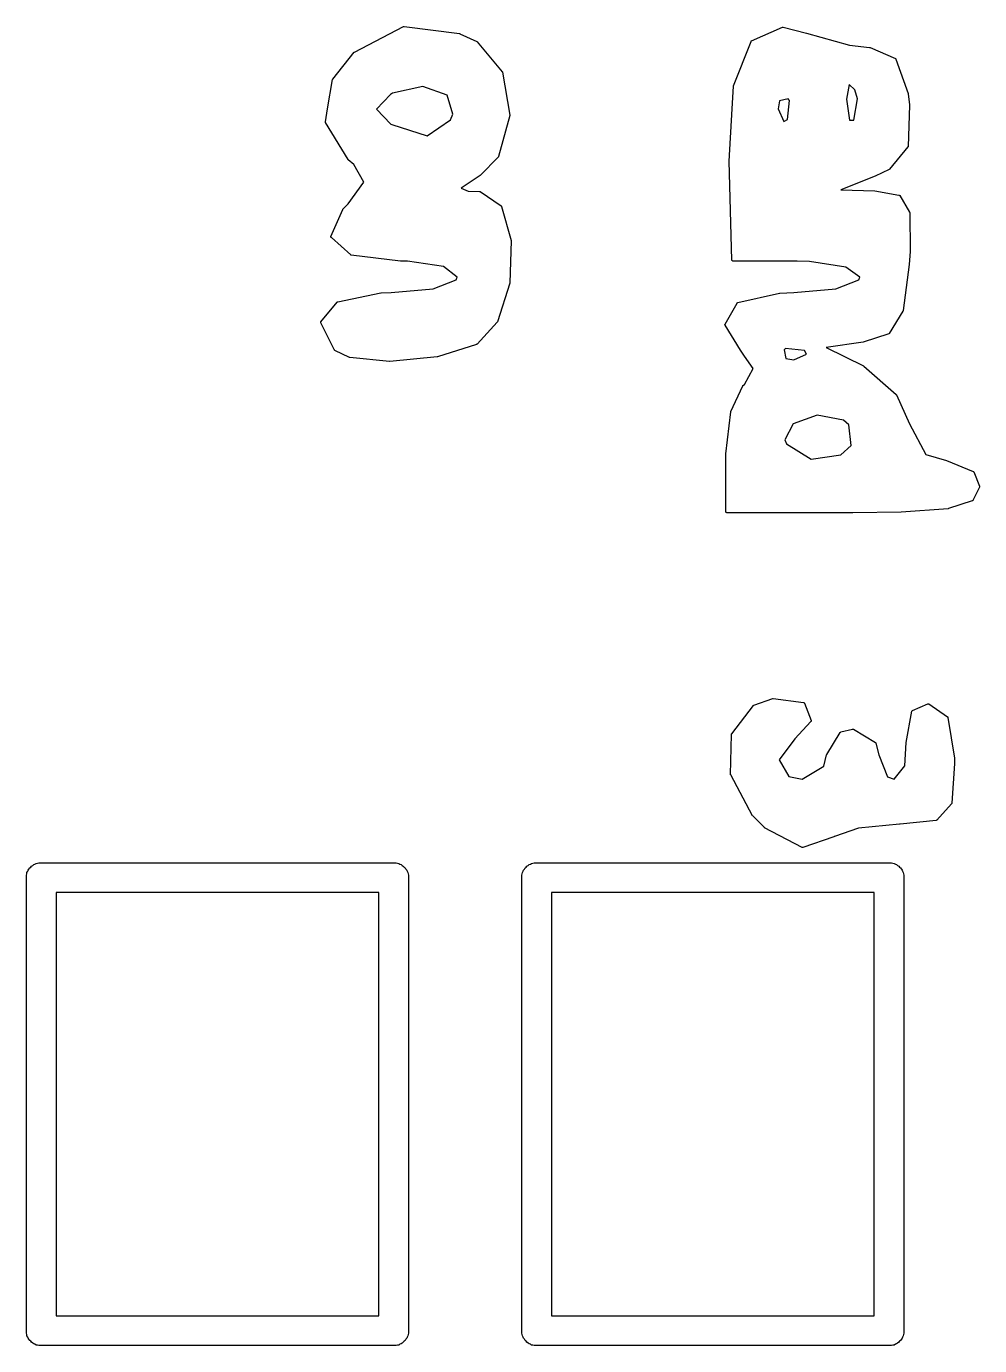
# Model space of a CAD drawing. Extents: x 61 to 195, y -144 to -65.
# Drawn here: x 180.41 to 185.22, y -102.47 to -95.81 of the extents above; entities that cross this region are included whole.
import ezdxf

# ---------------------------------------------------------------- set-up
doc = ezdxf.new("R2010")
doc.units = 0
doc.header["$MEASUREMENT"] = 0
doc.layers.add('BLACK', color=7, linetype='CONTINUOUS')

msp = doc.modelspace()

# ---------------------------------------------------------------- linework, layer by layer
at = {"layer": 'BLACK', "linetype": 'CONTINUOUS'}
for p, q in [((182.067, -95.9417), (182.314, -95.8129)), ((182.314, -95.8129), (182.315, -95.8127)), ((182.315, -95.8127), (182.316, -95.8124)), ((182.316, -95.8124), (182.316, -95.8123)), ((182.316, -95.8123), (182.317, -95.8124)), ((182.316, -95.8124), (182.316, -95.8124)), ((182.317, -95.8124), (182.317, -95.8123)), ((182.317, -95.8123), (182.597, -95.8488)), ((184.07, -95.8852), (184.226, -95.8162)), ((184.226, -95.8162), (184.227, -95.816)), ((184.227, -95.816), (184.228, -95.8158)), ((184.228, -95.8158), (184.228, -95.8157)), ((184.228, -95.8157), (184.228, -95.8158)), ((184.228, -95.8158), (184.229, -95.8159)), ((184.228, -95.8158), (184.228, -95.8158)), ((184.229, -95.8159), (184.348, -95.8462)), ((182.597, -95.8488), (182.598, -95.849)), ((182.598, -95.849), (182.599, -95.8492)), ((182.599, -95.8492), (182.684, -95.8891)), ((182.684, -95.8891), (182.684, -95.8892)), ((182.684, -95.8892), (182.684, -95.8893)), ((182.684, -95.8893), (182.685, -95.8897)), ((182.685, -95.8897), (182.685, -95.8901)), ((182.685, -95.8901), (182.685, -95.8903)), ((182.685, -95.8903), (182.685, -95.8904)), ((182.685, -95.8904), (182.812, -96.041)), ((183.979, -96.112), (184.068, -95.888)), ((184.068, -95.8871), (184.069, -95.8865)), ((184.068, -95.8876), (184.068, -95.8871)), ((184.068, -95.8878), (184.068, -95.8876)), ((184.068, -95.888), (184.068, -95.8878)), ((184.069, -95.8858), (184.07, -95.8854)), ((184.069, -95.8862), (184.069, -95.8858)), ((184.069, -95.8864), (184.069, -95.8862)), ((184.069, -95.8865), (184.069, -95.8864)), ((184.07, -95.8853), (184.07, -95.8852)), ((184.07, -95.8854), (184.07, -95.8853)), ((184.348, -95.8462), (184.348, -95.8462)), ((184.348, -95.8462), (184.348, -95.8462)), ((184.348, -95.8462), (184.565, -95.9065)), ((184.565, -95.9065), (184.666, -95.919)), ((181.957, -96.0785), (182.065, -95.943)), ((182.065, -95.9427), (182.066, -95.9423)), ((182.065, -95.9429), (182.065, -95.9427)), ((182.065, -95.943), (182.065, -95.9429)), ((182.066, -95.9418), (182.067, -95.9417)), ((182.066, -95.9419), (182.066, -95.9418)), ((182.066, -95.9423), (182.066, -95.9419)), ((184.666, -95.919), (184.667, -95.9192)), ((184.667, -95.9192), (184.668, -95.9194)), ((184.668, -95.9194), (184.796, -95.9746)), ((184.796, -95.9746), (184.797, -95.9747)), ((184.797, -95.9747), (184.797, -95.9749)), ((184.797, -95.9749), (184.797, -95.9752)), ((182.812, -96.041), (182.813, -96.0414)), ((182.813, -96.0414), (182.813, -96.0417)), ((182.813, -96.0417), (182.813, -96.0421)), ((184.797, -95.9752), (184.798, -95.9755)), ((184.798, -95.9755), (184.798, -95.9758)), ((184.798, -95.9758), (184.798, -95.976)), ((184.798, -95.976), (184.799, -95.9765)), ((184.799, -95.9765), (184.799, -95.9769)), ((184.799, -95.9769), (184.799, -95.9772)), ((184.799, -95.9772), (184.799, -95.9775)), ((184.799, -95.9775), (184.86, -96.1508)), ((181.931, -96.2284), (181.956, -96.0808)), ((181.956, -96.0804), (181.957, -96.08)), ((181.956, -96.0808), (181.956, -96.0804)), ((181.957, -96.0788), (181.957, -96.0785)), ((181.957, -96.0791), (181.957, -96.0788)), ((181.957, -96.0796), (181.957, -96.0791)), ((181.957, -96.08), (181.957, -96.0796)), ((182.813, -96.0421), (182.813, -96.0425)), ((182.813, -96.0425), (182.813, -96.0429)), ((182.813, -96.0429), (182.814, -96.0434)), ((182.814, -96.0434), (182.85, -96.26)), ((184.562, -96.1063), (184.55, -96.18)), ((184.592, -96.1316), (184.562, -96.1063)), ((182.248, -96.1564), (182.177, -96.2293)), ((182.259, -96.1499), (182.248, -96.1564)), ((182.411, -96.1156), (182.259, -96.1499)), ((182.534, -96.1585), (182.411, -96.1156)), ((182.563, -96.2554), (182.534, -96.1585)), ((183.972, -96.2291), (183.979, -96.1136)), ((183.979, -96.1128), (183.979, -96.112)), ((183.979, -96.1136), (183.979, -96.1128)), ((184.605, -96.178), (184.592, -96.1316)), ((184.86, -96.1508), (184.86, -96.1513)), ((184.86, -96.1513), (184.86, -96.1518)), ((184.86, -96.1518), (184.867, -96.2083)), ((181.92, -96.2941), (181.931, -96.2284)), ((182.177, -96.2293), (182.25, -96.3049)), ((183.958, -96.4923), (183.972, -96.2291)), ((183.972, -96.2291), (183.972, -96.2291)), ((184.211, -96.1886), (184.205, -96.2286)), ((184.205, -96.2286), (184.233, -96.2921)), ((184.255, -96.1785), (184.211, -96.1886)), ((184.252, -96.2826), (184.261, -96.1869)), ((184.258, -96.1831), (184.255, -96.1785)), ((184.261, -96.1869), (184.258, -96.1831)), ((184.258, -96.1831), (184.258, -96.1831)), ((184.55, -96.18), (184.565, -96.285)), ((184.586, -96.2859), (184.605, -96.178)), ((184.867, -96.209), (184.86, -96.4175)), ((184.867, -96.2083), (184.867, -96.2087)), ((184.867, -96.2087), (184.867, -96.209)), ((181.92, -96.2942), (181.92, -96.2941)), ((181.92, -96.295), (181.92, -96.2942)), ((181.92, -96.2942), (181.92, -96.2942)), ((181.92, -96.2958), (181.92, -96.295)), ((181.92, -96.2959), (181.92, -96.2958)), ((181.92, -96.296), (181.92, -96.2959)), ((181.92, -96.2967), (181.92, -96.296)), ((181.92, -96.2975), (181.92, -96.2967)), ((181.92, -96.2976), (181.92, -96.2975)), ((181.92, -96.2975), (181.92, -96.2975)), ((182.034, -96.484), (181.92, -96.2976)), ((182.25, -96.3049), (182.255, -96.3081)), ((182.433, -96.3653), (182.551, -96.284)), ((182.551, -96.284), (182.563, -96.2554)), ((182.85, -96.2621), (182.794, -96.468)), ((182.85, -96.26), (182.85, -96.2602)), ((182.85, -96.2602), (182.85, -96.2604)), ((182.85, -96.2604), (182.85, -96.2611)), ((182.85, -96.2611), (182.85, -96.2617)), ((182.85, -96.2617), (182.85, -96.2619)), ((182.85, -96.2619), (182.85, -96.2621)), ((184.233, -96.2921), (184.252, -96.2826)), ((184.565, -96.285), (184.586, -96.2859)), ((182.255, -96.3081), (182.433, -96.3653)), ((184.859, -96.4205), (184.766, -96.5333)), ((184.86, -96.4192), (184.859, -96.4198)), ((184.859, -96.4198), (184.859, -96.4205)), ((184.86, -96.4175), (184.86, -96.4182)), ((184.86, -96.4182), (184.86, -96.419)), ((184.86, -96.419), (184.86, -96.4191)), ((184.86, -96.4191), (184.86, -96.4192)), ((182.035, -96.4846), (182.034, -96.484)), ((182.035, -96.4852), (182.035, -96.4846)), ((182.063, -96.5091), (182.035, -96.4852)), ((182.793, -96.4701), (182.701, -96.5647)), ((182.794, -96.4687), (182.793, -96.4691)), ((182.793, -96.4691), (182.793, -96.4695)), ((182.793, -96.4695), (182.793, -96.4698)), ((182.793, -96.4698), (182.793, -96.4701)), ((182.794, -96.468), (182.794, -96.4683)), ((182.794, -96.4683), (182.794, -96.4687)), ((183.958, -96.4925), (183.958, -96.4923)), ((183.958, -96.4927), (183.958, -96.4925)), ((183.971, -96.9915), (183.958, -96.4927)), ((182.114, -96.5975), (182.063, -96.5091)), ((182.7, -96.5654), (182.605, -96.6281)), ((182.701, -96.5647), (182.7, -96.565)), ((182.7, -96.565), (182.7, -96.5654)), ((184.694, -96.568), (184.521, -96.6376)), ((184.764, -96.5347), (184.694, -96.5679)), ((184.694, -96.5679), (184.694, -96.5679)), ((184.694, -96.5679), (184.694, -96.568)), ((184.765, -96.534), (184.764, -96.5345)), ((184.764, -96.5345), (184.764, -96.5345)), ((184.764, -96.5345), (184.764, -96.5347)), ((184.766, -96.5335), (184.765, -96.5337)), ((184.765, -96.5337), (184.765, -96.534)), ((184.766, -96.5333), (184.766, -96.5335)), ((182.034, -96.707), (182.114, -96.5975)), ((182.605, -96.6281), (182.64, -96.6434)), ((184.521, -96.6376), (184.692, -96.6423)), ((182.008, -96.7342), (182.034, -96.707)), ((182.64, -96.6434), (182.697, -96.6451)), ((182.697, -96.6451), (182.698, -96.6452)), ((182.698, -96.6452), (182.698, -96.6452)), ((182.698, -96.6452), (182.699, -96.6454)), ((182.699, -96.6454), (182.699, -96.6454)), ((182.699, -96.6454), (182.699, -96.6457)), ((182.699, -96.6457), (182.7, -96.6459)), ((182.7, -96.6459), (182.807, -96.7179)), ((184.692, -96.6423), (184.692, -96.6424)), ((184.692, -96.6424), (184.693, -96.6424)), ((184.693, -96.6424), (184.814, -96.6633)), ((184.814, -96.6633), (184.815, -96.6634)), ((184.815, -96.6634), (184.815, -96.6635)), ((184.815, -96.6635), (184.815, -96.6637)), ((184.815, -96.6637), (184.816, -96.6639)), ((184.816, -96.6639), (184.816, -96.6641)), ((184.816, -96.6641), (184.817, -96.6643)), ((184.817, -96.6643), (184.817, -96.6647)), ((184.817, -96.6647), (184.817, -96.665)), ((184.817, -96.665), (184.817, -96.6653)), ((184.817, -96.6653), (184.818, -96.6656)), ((184.818, -96.6656), (184.868, -96.7504)), ((181.948, -96.8724), (182.008, -96.7357)), ((182.008, -96.7349), (182.008, -96.7342)), ((182.008, -96.7357), (182.008, -96.7349)), ((182.807, -96.7179), (182.807, -96.7179)), ((182.807, -96.7179), (182.807, -96.7179)), ((182.807, -96.7179), (182.807, -96.7182)), ((182.807, -96.7182), (182.808, -96.7191)), ((182.808, -96.7191), (182.808, -96.7191)), ((182.808, -96.7191), (182.808, -96.7191)), ((182.808, -96.7191), (182.809, -96.72)), ((182.809, -96.72), (182.809, -96.7206)), ((182.809, -96.7206), (182.809, -96.7206)), ((182.809, -96.7206), (182.809, -96.7206)), ((182.809, -96.7206), (182.858, -96.8924)), ((184.868, -96.7504), (184.869, -96.7508)), ((184.869, -96.7508), (184.869, -96.7512)), ((184.869, -96.7512), (184.869, -96.7517)), ((184.869, -96.7517), (184.869, -96.752)), ((184.869, -96.752), (184.869, -96.7525)), ((184.869, -96.7525), (184.869, -96.753)), ((184.869, -96.753), (184.87, -96.9483)), ((181.948, -96.8729), (181.948, -96.8724)), ((181.948, -96.8734), (181.948, -96.8729)), ((181.948, -96.8738), (181.948, -96.8734)), ((181.948, -96.8741), (181.948, -96.8738)), ((181.948, -96.8746), (181.948, -96.8741)), ((181.948, -96.8751), (181.948, -96.8746)), ((181.948, -96.8755), (181.948, -96.8751)), ((181.948, -96.8758), (181.948, -96.8755)), ((181.948, -96.8763), (181.948, -96.8758)), ((181.949, -96.8768), (181.948, -96.8763)), ((181.949, -96.8771), (181.949, -96.8768)), ((181.949, -96.8774), (181.949, -96.8771)), ((181.949, -96.8777), (181.949, -96.8774)), ((181.95, -96.8781), (181.949, -96.8777)), ((182.048, -96.9648), (181.95, -96.8781)), ((182.858, -96.8939), (182.851, -97.1066)), ((182.858, -96.8924), (182.858, -96.8931)), ((182.858, -96.8931), (182.858, -96.8939)), ((182.048, -96.9651), (182.048, -96.9648)), ((182.049, -96.9655), (182.048, -96.9651)), ((182.049, -96.9656), (182.049, -96.9655)), ((182.049, -96.9657), (182.049, -96.9656)), ((182.05, -96.9658), (182.049, -96.9657)), ((182.05, -96.966), (182.05, -96.9658)), ((182.299, -96.9963), (182.05, -96.966)), ((184.87, -96.9487), (184.866, -97.0128)), ((184.87, -96.9483), (184.87, -96.9485)), ((184.87, -96.9485), (184.87, -96.9487)), ((182.3, -96.9963), (182.299, -96.9963)), ((182.334, -96.9969), (182.3, -96.9963)), ((182.3, -96.9963), (182.3, -96.9963)), ((182.515, -97.0244), (182.334, -96.9969)), ((182.585, -97.0776), (182.515, -97.0244)), ((183.971, -96.9918), (183.971, -96.9915)), ((183.971, -96.9922), (183.971, -96.9918)), ((183.972, -96.9927), (183.971, -96.9922)), ((183.972, -96.9932), (183.972, -96.9927)), ((183.972, -96.9935), (183.972, -96.9932)), ((183.972, -96.9938), (183.972, -96.9935)), ((183.972, -96.9942), (183.972, -96.9938)), ((183.973, -96.9947), (183.972, -96.9942)), ((183.973, -96.9949), (183.973, -96.9947)), ((183.973, -96.9952), (183.973, -96.9949)), ((183.974, -96.9954), (183.973, -96.9952)), ((183.974, -96.9957), (183.974, -96.9954)), ((183.974, -96.9958), (183.974, -96.9957)), ((183.975, -96.996), (183.974, -96.9958)), ((183.975, -96.9961), (183.975, -96.996)), ((183.976, -96.9963), (183.975, -96.9961)), ((184.3, -96.9963), (183.976, -96.9963)), ((183.976, -96.9963), (183.976, -96.9963)), ((183.976, -96.9963), (183.976, -96.9963)), ((184.362, -96.9979), (184.3, -96.9963)), ((184.546, -97.0267), (184.362, -96.9979)), ((184.617, -97.0777), (184.546, -97.0267)), ((184.866, -97.0132), (184.835, -97.2464)), ((184.866, -97.0128), (184.866, -97.013)), ((184.866, -97.013), (184.866, -97.0132)), ((182.464, -97.137), (182.579, -97.0911)), ((182.579, -97.0911), (182.585, -97.0776)), ((182.851, -97.1066), (182.851, -97.1072)), ((184.496, -97.137), (184.611, -97.0911)), ((184.611, -97.0911), (184.617, -97.0777)), ((181.982, -97.2018), (182.2, -97.1569)), ((182.2, -97.1569), (182.201, -97.1569)), ((182.201, -97.1568), (182.252, -97.1557)), ((182.201, -97.1569), (182.201, -97.1568)), ((182.252, -97.1557), (182.464, -97.137)), ((182.851, -97.1079), (182.788, -97.3026)), ((182.851, -97.1072), (182.851, -97.1079)), ((184.001, -97.2058), (184.212, -97.1577)), ((184.212, -97.1577), (184.213, -97.1577)), ((184.213, -97.1576), (184.284, -97.1557)), ((184.213, -97.1577), (184.213, -97.1576)), ((184.284, -97.1557), (184.496, -97.137)), ((181.897, -97.3026), (181.979, -97.2035)), ((181.979, -97.2035), (181.98, -97.203)), ((181.98, -97.203), (181.981, -97.2025)), ((181.981, -97.2024), (181.982, -97.2021)), ((181.981, -97.2025), (181.981, -97.2024)), ((181.981, -97.2025), (181.981, -97.2025)), ((181.982, -97.2021), (181.982, -97.2018)), ((183.937, -97.3145), (183.998, -97.2082)), ((183.998, -97.2076), (183.999, -97.2073)), ((183.998, -97.2079), (183.998, -97.2076)), ((183.998, -97.2082), (183.998, -97.2079)), ((183.999, -97.2065), (184, -97.2062)), ((183.999, -97.2067), (183.999, -97.2065)), ((183.999, -97.2068), (183.999, -97.2067)), ((183.999, -97.2073), (183.999, -97.2068)), ((184, -97.206), (184.001, -97.2059)), ((184, -97.2062), (184, -97.206)), ((184.001, -97.2059), (184.001, -97.2058)), ((181.896, -97.3041), (181.897, -97.3036)), ((181.896, -97.3044), (181.896, -97.3041)), ((181.896, -97.3046), (181.896, -97.3044)), ((181.896, -97.3052), (181.896, -97.3046)), ((181.896, -97.3058), (181.896, -97.3052)), ((181.896, -97.3061), (181.896, -97.3058)), ((181.896, -97.3064), (181.896, -97.3061)), ((181.897, -97.3028), (181.897, -97.3026)), ((181.897, -97.3031), (181.897, -97.3028)), ((181.897, -97.3036), (181.897, -97.3031)), ((182.787, -97.3044), (182.685, -97.4151)), ((182.788, -97.3035), (182.787, -97.3041)), ((182.787, -97.3041), (182.787, -97.3042)), ((182.787, -97.3042), (182.787, -97.3044)), ((182.788, -97.3026), (182.788, -97.3028)), ((182.788, -97.3028), (182.788, -97.303)), ((182.788, -97.303), (182.788, -97.3035)), ((184.834, -97.2483), (184.765, -97.3617)), ((184.835, -97.2467), (184.834, -97.2474)), ((184.834, -97.2474), (184.834, -97.248)), ((184.834, -97.248), (184.834, -97.2482)), ((184.834, -97.2482), (184.834, -97.2483)), ((184.835, -97.2464), (184.835, -97.2465)), ((184.835, -97.2465), (184.835, -97.2467)), ((181.896, -97.3069), (181.896, -97.3064)), ((181.896, -97.3075), (181.896, -97.3069)), ((181.896, -97.3078), (181.896, -97.3075)), ((181.896, -97.308), (181.896, -97.3078)), ((181.966, -97.4451), (181.896, -97.308)), ((183.936, -97.3161), (183.937, -97.3154)), ((183.936, -97.3162), (183.936, -97.3161)), ((183.936, -97.3163), (183.936, -97.3162)), ((183.936, -97.3171), (183.936, -97.3163)), ((183.936, -97.3179), (183.936, -97.3171)), ((183.936, -97.318), (183.936, -97.3179)), ((183.936, -97.3179), (183.936, -97.3179)), ((183.937, -97.3188), (183.936, -97.318)), ((183.937, -97.3146), (183.937, -97.3145)), ((183.937, -97.3154), (183.937, -97.3146)), ((183.937, -97.3146), (183.937, -97.3146)), ((183.937, -97.3195), (183.937, -97.3188)), ((183.937, -97.3196), (183.937, -97.3195)), ((184.015, -97.4455), (183.937, -97.3196)), ((183.937, -97.3196), (183.937, -97.3196)), ((184.763, -97.3638), (184.634, -97.4057)), ((184.764, -97.363), (184.763, -97.3634)), ((184.763, -97.3634), (184.763, -97.3638)), ((184.763, -97.3638), (184.763, -97.3638)), ((184.763, -97.3638), (184.763, -97.3638)), ((184.765, -97.3623), (184.764, -97.363)), ((184.764, -97.363), (184.764, -97.363)), ((184.764, -97.363), (184.764, -97.363)), ((184.765, -97.3617), (184.765, -97.3617)), ((184.765, -97.3617), (184.765, -97.3617)), ((184.765, -97.3617), (184.765, -97.3623)), ((182.683, -97.4165), (182.485, -97.4793)), ((182.684, -97.4161), (182.683, -97.4163)), ((182.683, -97.4163), (182.683, -97.4165)), ((182.685, -97.4156), (182.684, -97.4159)), ((182.684, -97.4159), (182.684, -97.4161)), ((182.685, -97.4151), (182.685, -97.4153)), ((182.685, -97.4153), (182.685, -97.4156)), ((184.242, -97.4379), (184.234, -97.4448)), ((184.338, -97.4476), (184.242, -97.4379)), ((184.633, -97.4059), (184.447, -97.4322)), ((184.447, -97.4322), (184.635, -97.5256)), ((184.634, -97.4058), (184.633, -97.4059)), ((184.634, -97.4057), (184.634, -97.4058)), ((181.966, -97.4457), (181.966, -97.4451)), ((181.967, -97.4464), (181.966, -97.4457)), ((181.967, -97.4465), (181.967, -97.4464)), ((181.967, -97.4464), (181.967, -97.4464)), ((181.968, -97.4469), (181.967, -97.4465)), ((181.968, -97.4474), (181.968, -97.4469)), ((182.041, -97.4827), (181.968, -97.4474)), ((182.042, -97.4829), (182.041, -97.4827)), ((182.041, -97.4827), (182.041, -97.4827)), ((182.041, -97.4827), (182.041, -97.4827)), ((182.043, -97.4831), (182.042, -97.4829)), ((182.244, -97.5028), (182.043, -97.4831)), ((182.043, -97.4831), (182.043, -97.4831)), ((182.043, -97.4831), (182.043, -97.4831)), ((182.245, -97.5027), (182.244, -97.5028)), ((182.484, -97.4795), (182.245, -97.5028)), ((182.245, -97.5028), (182.245, -97.5027)), ((182.485, -97.4793), (182.484, -97.4793)), ((182.484, -97.4793), (182.484, -97.4795)), ((184.034, -97.4755), (184.015, -97.4455)), ((184.034, -97.4756), (184.034, -97.4755)), ((184.034, -97.4758), (184.034, -97.4756)), ((184.078, -97.5376), (184.034, -97.4758)), ((184.234, -97.4448), (184.244, -97.4887)), ((184.244, -97.4887), (184.284, -97.4942)), ((184.284, -97.4942), (184.347, -97.4659)), ((184.347, -97.4659), (184.338, -97.4476)), ((184.034, -97.6184), (184.078, -97.5376)), ((184.635, -97.5256), (184.635, -97.526)), ((184.635, -97.526), (184.636, -97.5263)), ((184.636, -97.5263), (184.8, -97.6695)), ((183.966, -97.7555), (184.026, -97.6256)), ((184.026, -97.6246), (184.027, -97.6242)), ((184.026, -97.625), (184.026, -97.6246)), ((184.026, -97.6253), (184.026, -97.625)), ((184.026, -97.6256), (184.026, -97.6253)), ((184.027, -97.6237), (184.034, -97.6184)), ((184.027, -97.624), (184.027, -97.6237)), ((184.027, -97.6242), (184.027, -97.624)), ((184.8, -97.6695), (184.8, -97.6697)), ((184.8, -97.6697), (184.8, -97.6698)), ((184.8, -97.6698), (184.8, -97.6704)), ((184.8, -97.6704), (184.801, -97.6709)), ((184.801, -97.6709), (184.801, -97.6711)), ((184.801, -97.6711), (184.801, -97.6712)), ((184.801, -97.6712), (184.867, -97.8167)), ((183.949, -97.898), (183.965, -97.757)), ((183.965, -97.757), (183.966, -97.7563)), ((183.966, -97.7563), (183.966, -97.7555)), ((184.28, -97.8174), (184.238, -97.8988)), ((184.402, -97.7734), (184.28, -97.8174)), ((184.534, -97.7987), (184.402, -97.7734)), ((184.561, -97.8227), (184.534, -97.7987)), ((184.572, -97.9266), (184.561, -97.8227)), ((184.867, -97.8167), (184.95, -97.9724)), ((183.941, -97.9694), (183.949, -97.898)), ((184.238, -97.8988), (184.246, -97.9187)), ((183.941, -97.9697), (183.941, -97.9694)), ((183.941, -97.97), (183.941, -97.9697)), ((183.941, -98.2613), (183.941, -97.97)), ((184.246, -97.9187), (184.371, -97.9954)), ((184.521, -97.9739), (184.572, -97.9266)), ((184.371, -97.9954), (184.521, -97.9739)), ((184.95, -97.9724), (185.054, -98.0025)), ((185.054, -98.0025), (185.054, -98.0026)), ((185.054, -98.0026), (185.054, -98.0027)), ((185.054, -98.0027), (185.188, -98.0572)), ((185.188, -98.0572), (185.189, -98.0573)), ((185.189, -98.0573), (185.189, -98.0574)), ((185.189, -98.0574), (185.189, -98.0578)), ((185.189, -98.0578), (185.19, -98.0581)), ((185.19, -98.0581), (185.19, -98.0583)), ((185.19, -98.0583), (185.19, -98.0585)), ((185.19, -98.0585), (185.191, -98.059)), ((185.191, -98.059), (185.191, -98.0595)), ((185.191, -98.0595), (185.191, -98.0597)), ((185.191, -98.0597), (185.191, -98.0599)), ((185.191, -98.0599), (185.221, -98.1325)), ((185.22, -98.1366), (185.187, -98.2035)), ((185.221, -98.1362), (185.22, -98.1366)), ((185.221, -98.1325), (185.221, -98.1328)), ((185.221, -98.1328), (185.221, -98.1332)), ((185.221, -98.1332), (185.221, -98.1337)), ((185.221, -98.1337), (185.221, -98.1341)), ((185.221, -98.1341), (185.221, -98.1345)), ((185.221, -98.1345), (185.221, -98.1349)), ((185.221, -98.1349), (185.221, -98.1354)), ((185.221, -98.1354), (185.221, -98.1359)), ((185.221, -98.1359), (185.221, -98.1362)), ((185.184, -98.2061), (185.064, -98.2454)), ((185.185, -98.206), (185.184, -98.2061)), ((185.186, -98.2053), (185.185, -98.2056)), ((185.185, -98.2056), (185.185, -98.2059)), ((185.185, -98.2059), (185.185, -98.206)), ((185.187, -98.2044), (185.186, -98.2049)), ((185.186, -98.2049), (185.186, -98.2051)), ((185.186, -98.2051), (185.186, -98.2053)), ((185.187, -98.2035), (185.187, -98.2037)), ((185.187, -98.2037), (185.187, -98.204)), ((185.187, -98.204), (185.187, -98.2044)), ((183.941, -98.2618), (183.941, -98.2613)), ((183.941, -98.2622), (183.941, -98.2618)), ((183.941, -98.2626), (183.941, -98.2622)), ((183.941, -98.263), (183.941, -98.2626)), ((183.942, -98.2634), (183.941, -98.263)), ((183.942, -98.2638), (183.942, -98.2634)), ((183.942, -98.2642), (183.942, -98.2638)), ((183.942, -98.2645), (183.942, -98.2642)), ((183.943, -98.2648), (183.942, -98.2645)), ((183.943, -98.2652), (183.943, -98.2648)), ((183.943, -98.2654), (183.943, -98.2652)), ((183.944, -98.2657), (183.943, -98.2654)), ((183.944, -98.2658), (183.944, -98.2657)), ((183.944, -98.266), (183.944, -98.2658)), ((183.945, -98.2661), (183.944, -98.266)), ((183.945, -98.2663), (183.945, -98.2661)), ((183.946, -98.2663), (183.945, -98.2663)), ((184.581, -98.2663), (183.946, -98.2663)), ((183.946, -98.2663), (183.946, -98.2663)), ((184.825, -98.2634), (184.581, -98.2663)), ((184.581, -98.2663), (184.581, -98.2663)), ((184.581, -98.2663), (184.581, -98.2663)), ((185.063, -98.2456), (184.825, -98.2634)), ((184.825, -98.2634), (184.825, -98.2634)), ((184.825, -98.2634), (184.825, -98.2634)), ((185.064, -98.2454), (185.063, -98.2455)), ((185.063, -98.2455), (185.063, -98.2456)), ((184.081, -99.2366), (184.082, -99.2364)), ((184.082, -99.2361), (184.177, -99.2032)), ((184.082, -99.2364), (184.082, -99.2361)), ((184.177, -99.2032), (184.178, -99.2031)), ((184.177, -99.2032), (184.177, -99.2032)), ((184.178, -99.203), (184.179, -99.2029)), ((184.178, -99.2031), (184.178, -99.203)), ((184.179, -99.2029), (184.179, -99.203)), ((184.179, -99.203), (184.18, -99.203)), ((184.18, -99.203), (184.333, -99.2237)), ((184.333, -99.2237), (184.333, -99.2237)), ((184.333, -99.2237), (184.333, -99.2237)), ((184.333, -99.2237), (184.334, -99.224)), ((184.334, -99.224), (184.334, -99.2242)), ((184.334, -99.2242), (184.335, -99.2243)), ((184.335, -99.2243), (184.335, -99.2243)), ((184.335, -99.2243), (184.335, -99.2248)), ((184.335, -99.2248), (184.336, -99.2253)), ((184.336, -99.2253), (184.336, -99.2253)), ((184.336, -99.2253), (184.336, -99.2254)), ((184.336, -99.2254), (184.336, -99.226)), ((184.336, -99.226), (184.337, -99.2268)), ((184.337, -99.2268), (184.337, -99.2268)), ((184.337, -99.2268), (184.337, -99.2268)), ((184.337, -99.2268), (184.371, -99.3142)), ((184.882, -99.2638), (184.96, -99.2304)), ((184.96, -99.2304), (184.961, -99.2302)), ((184.961, -99.2302), (184.962, -99.23)), ((184.962, -99.23), (184.962, -99.23)), ((184.962, -99.23), (184.962, -99.23)), ((184.962, -99.23), (184.962, -99.2301)), ((184.962, -99.2301), (184.963, -99.2302)), ((184.963, -99.2302), (184.963, -99.2302)), ((184.963, -99.2302), (184.963, -99.2302)), ((184.963, -99.2302), (184.964, -99.2306)), ((184.964, -99.2306), (184.965, -99.2309)), ((184.965, -99.2309), (185.059, -99.2951)), ((183.97, -99.3813), (184.08, -99.2378)), ((184.08, -99.2374), (184.081, -99.237)), ((184.08, -99.2378), (184.08, -99.2374)), ((184.081, -99.2368), (184.081, -99.2366)), ((184.081, -99.237), (184.081, -99.2368)), ((184.85, -99.4246), (184.879, -99.2675)), ((184.879, -99.2675), (184.88, -99.2669)), ((184.88, -99.2654), (184.881, -99.2648)), ((184.88, -99.2659), (184.88, -99.2654)), ((184.88, -99.266), (184.88, -99.2659)), ((184.88, -99.2662), (184.88, -99.266)), ((184.88, -99.2669), (184.88, -99.2662)), ((184.881, -99.2646), (184.882, -99.2642)), ((184.881, -99.2647), (184.881, -99.2646)), ((184.881, -99.2648), (184.881, -99.2647)), ((184.882, -99.2642), (184.882, -99.2638)), ((185.059, -99.2951), (185.059, -99.2953)), ((185.059, -99.2953), (185.059, -99.2955)), ((185.059, -99.2955), (185.06, -99.2959)), ((185.06, -99.2959), (185.06, -99.2963)), ((185.06, -99.2963), (185.06, -99.2966)), ((185.06, -99.2966), (185.06, -99.2968)), ((185.06, -99.2968), (185.06, -99.2974)), ((185.06, -99.2974), (185.061, -99.2979)), ((185.061, -99.2979), (185.061, -99.2982)), ((185.061, -99.2982), (185.061, -99.2985)), ((185.061, -99.2985), (185.094, -99.5036)), ((184.37, -99.3194), (184.289, -99.4075)), ((184.371, -99.3185), (184.37, -99.3192)), ((184.37, -99.3192), (184.37, -99.3193)), ((184.37, -99.3193), (184.37, -99.3194)), ((184.371, -99.3142), (184.371, -99.3144)), ((184.371, -99.3144), (184.371, -99.3145)), ((184.371, -99.3145), (184.371, -99.3152)), ((184.371, -99.3152), (184.371, -99.3159)), ((184.371, -99.3159), (184.371, -99.3161)), ((184.371, -99.3161), (184.371, -99.3163)), ((184.371, -99.3163), (184.371, -99.3169)), ((184.371, -99.3169), (184.371, -99.3176)), ((184.371, -99.3176), (184.371, -99.3178)), ((184.371, -99.3178), (184.371, -99.318)), ((184.371, -99.318), (184.371, -99.3185)), ((184.521, -99.3719), (184.58, -99.3571)), ((184.58, -99.3571), (184.58, -99.3571)), ((184.58, -99.3571), (184.58, -99.3571)), ((184.58, -99.3571), (184.581, -99.3571)), ((184.581, -99.3571), (184.582, -99.357)), ((184.582, -99.357), (184.582, -99.3571)), ((184.582, -99.3571), (184.582, -99.3571)), ((184.582, -99.3571), (184.583, -99.3573)), ((184.583, -99.3573), (184.583, -99.3575)), ((184.583, -99.3575), (184.583, -99.3576)), ((184.583, -99.3576), (184.584, -99.3577)), ((184.584, -99.3577), (184.696, -99.4255)), ((183.964, -99.5865), (183.969, -99.3842)), ((183.969, -99.3819), (183.97, -99.3813)), ((183.969, -99.3825), (183.969, -99.3819)), ((183.969, -99.3827), (183.969, -99.3825)), ((183.969, -99.3828), (183.969, -99.3827)), ((183.969, -99.3835), (183.969, -99.3828)), ((183.969, -99.3842), (183.969, -99.3835)), ((184.289, -99.4075), (184.209, -99.5132)), ((184.45, -99.4864), (184.517, -99.3742)), ((184.517, -99.3742), (184.518, -99.374)), ((184.518, -99.3734), (184.519, -99.3729)), ((184.518, -99.3738), (184.518, -99.3734)), ((184.518, -99.374), (184.518, -99.3738)), ((184.519, -99.3726), (184.52, -99.3723)), ((184.519, -99.3728), (184.519, -99.3726)), ((184.519, -99.3729), (184.519, -99.3728)), ((184.52, -99.372), (184.521, -99.3719)), ((184.52, -99.3723), (184.52, -99.372)), ((184.52, -99.372), (184.52, -99.372)), ((184.696, -99.4255), (184.696, -99.4256)), ((184.696, -99.4256), (184.696, -99.4257)), ((184.696, -99.4257), (184.697, -99.4262)), ((184.697, -99.4262), (184.697, -99.4266)), ((184.697, -99.4266), (184.697, -99.4268)), ((184.697, -99.4268), (184.697, -99.427)), ((184.697, -99.427), (184.698, -99.4276)), ((184.698, -99.4276), (184.698, -99.4282)), ((184.698, -99.4282), (184.698, -99.4284)), ((184.698, -99.4284), (184.698, -99.4286)), ((184.698, -99.4286), (184.713, -99.4875)), ((184.844, -99.5434), (184.85, -99.4252)), ((184.85, -99.4249), (184.85, -99.4246)), ((184.85, -99.4252), (184.85, -99.4249)), ((184.435, -99.545), (184.449, -99.4878)), ((184.449, -99.4871), (184.45, -99.4864)), ((184.449, -99.4878), (184.449, -99.4871)), ((184.713, -99.4875), (184.757, -99.5978)), ((184.209, -99.5132), (184.258, -99.5969)), ((184.326, -99.6107), (184.435, -99.545)), ((184.79, -99.6101), (184.844, -99.5434)), ((185.094, -99.5317), (185.08, -99.7309)), ((185.094, -99.5036), (185.094, -99.5039)), ((185.094, -99.5039), (185.094, -99.5043)), ((185.094, -99.5043), (185.094, -99.5313)), ((185.094, -99.5313), (185.094, -99.5315)), ((185.094, -99.5315), (185.094, -99.5317)), ((183.964, -99.5869), (183.964, -99.5865)), ((183.964, -99.5873), (183.964, -99.5869)), ((183.964, -99.5878), (183.964, -99.5873)), ((183.964, -99.5882), (183.964, -99.5878)), ((183.964, -99.5886), (183.964, -99.5882)), ((183.965, -99.589), (183.964, -99.5886)), ((184.075, -99.7947), (183.965, -99.589)), ((184.258, -99.5969), (184.326, -99.6107)), ((184.757, -99.5978), (184.79, -99.6101)), ((185.079, -99.7339), (185.005, -99.8168)), ((185.08, -99.7326), (185.079, -99.7332)), ((185.079, -99.7332), (185.079, -99.7339)), ((185.08, -99.7309), (185.08, -99.7317)), ((185.08, -99.7317), (185.08, -99.7324)), ((185.08, -99.7324), (185.08, -99.7325)), ((185.08, -99.7325), (185.08, -99.7326)), ((184.075, -99.7953), (184.075, -99.7947)), ((184.076, -99.7959), (184.075, -99.7953)), ((184.135, -99.8548), (184.076, -99.7959)), ((185.002, -99.8184), (184.82, -99.8376)), ((185.003, -99.8182), (185.002, -99.8184)), ((185.002, -99.8184), (185.002, -99.8184)), ((185.002, -99.8184), (185.002, -99.8184)), ((185.004, -99.8178), (185.003, -99.8179)), ((185.003, -99.8179), (185.003, -99.8179)), ((185.003, -99.8179), (185.003, -99.8182)), ((185.005, -99.8169), (185.004, -99.8174)), ((185.004, -99.8174), (185.004, -99.8178)), ((185.005, -99.8168), (185.005, -99.8168)), ((185.005, -99.8168), (185.005, -99.8169)), ((184.136, -99.8552), (184.135, -99.8548)), ((184.136, -99.8557), (184.136, -99.8552)), ((184.325, -99.955), (184.136, -99.8557)), ((184.486, -99.9009), (184.329, -99.9553)), ((184.487, -99.9004), (184.486, -99.9008)), ((184.486, -99.9008), (184.486, -99.9008)), ((184.486, -99.9008), (184.486, -99.9009)), ((184.488, -99.8999), (184.487, -99.9001)), ((184.487, -99.9001), (184.487, -99.9004)), ((184.489, -99.8988), (184.488, -99.8999)), ((184.488, -99.8999), (184.488, -99.8999)), ((184.61, -99.8577), (184.489, -99.8988)), ((184.816, -99.8377), (184.61, -99.8577)), ((184.82, -99.8376), (184.816, -99.8377)), ((184.82, -99.8376), (184.82, -99.8376)), ((184.82, -99.8376), (184.82, -99.8376)), ((184.325, -99.9551), (184.325, -99.955)), ((184.325, -99.9553), (184.325, -99.9551)), ((184.326, -99.9554), (184.325, -99.9553)), ((184.326, -99.9556), (184.326, -99.9554)), ((184.327, -99.9556), (184.326, -99.9556)), ((184.328, -99.9555), (184.327, -99.9556)), ((184.327, -99.9556), (184.327, -99.9556)), ((184.329, -99.9553), (184.328, -99.9554)), ((184.328, -99.9554), (184.328, -99.9555)), ((184.328, -99.9555), (184.328, -99.9555)), ((180.454, -100.039), (180.46, -100.035)), ((180.46, -100.035), (180.467, -100.034)), ((180.467, -100.034), (180.473, -100.032)), ((180.473, -100.032), (180.479, -100.032)), ((180.479, -100.032), (180.479, -100.032)), ((180.479, -100.032), (182.271, -100.032)), ((182.271, -100.032), (182.277, -100.032)), ((182.271, -100.032), (182.271, -100.032)), ((182.277, -100.032), (182.283, -100.034)), ((182.283, -100.034), (182.29, -100.035)), ((182.29, -100.035), (182.296, -100.039)), ((182.954, -100.039), (182.96, -100.035)), ((182.96, -100.035), (182.967, -100.034)), ((182.967, -100.034), (182.973, -100.032)), ((182.973, -100.032), (182.979, -100.032)), ((182.979, -100.032), (182.979, -100.032)), ((182.979, -100.032), (184.771, -100.032)), ((184.771, -100.032), (184.777, -100.032)), ((184.771, -100.032), (184.771, -100.032)), ((184.777, -100.032), (184.783, -100.034)), ((184.783, -100.034), (184.79, -100.035)), ((184.79, -100.035), (184.796, -100.039)), ((180.411, -100.094), (180.413, -100.088)), ((180.411, -100.1), (180.411, -100.094)), ((180.411, -102.4), (180.411, -100.1)), ((180.413, -100.088), (180.414, -100.081)), ((180.414, -100.081), (180.418, -100.075)), ((180.418, -100.075), (180.42, -100.069)), ((180.42, -100.069), (180.424, -100.064)), ((180.424, -100.064), (180.428, -100.058)), ((180.428, -100.058), (180.433, -100.054)), ((180.433, -100.054), (180.437, -100.049)), ((180.437, -100.049), (180.443, -100.045)), ((180.443, -100.045), (180.448, -100.041)), ((180.448, -100.041), (180.454, -100.039)), ((182.296, -100.039), (182.302, -100.041)), ((182.302, -100.041), (182.307, -100.045)), ((182.307, -100.045), (182.313, -100.049)), ((182.313, -100.049), (182.317, -100.054)), ((182.317, -100.054), (182.322, -100.058)), ((182.322, -100.058), (182.326, -100.064)), ((182.326, -100.064), (182.33, -100.069)), ((182.33, -100.069), (182.332, -100.075)), ((182.332, -100.075), (182.336, -100.081)), ((182.336, -100.081), (182.337, -100.088)), ((182.337, -100.088), (182.339, -100.094)), ((182.339, -100.094), (182.339, -100.1)), ((182.339, -100.1), (182.339, -100.1)), ((182.339, -100.1), (182.339, -102.4)), ((182.911, -100.094), (182.913, -100.088)), ((182.911, -100.1), (182.911, -100.094)), ((182.911, -102.4), (182.911, -100.1)), ((182.913, -100.088), (182.914, -100.081)), ((182.914, -100.081), (182.918, -100.075)), ((182.918, -100.075), (182.92, -100.069)), ((182.92, -100.069), (182.924, -100.064)), ((182.924, -100.064), (182.928, -100.058)), ((182.928, -100.058), (182.933, -100.054)), ((182.933, -100.054), (182.937, -100.049)), ((182.937, -100.049), (182.943, -100.045)), ((182.943, -100.045), (182.948, -100.041)), ((182.948, -100.041), (182.954, -100.039)), ((184.796, -100.039), (184.802, -100.041)), ((184.802, -100.041), (184.807, -100.045)), ((184.807, -100.045), (184.813, -100.049)), ((184.813, -100.049), (184.817, -100.054)), ((184.817, -100.054), (184.822, -100.058)), ((184.822, -100.058), (184.826, -100.064)), ((184.826, -100.064), (184.83, -100.069)), ((184.83, -100.069), (184.832, -100.075)), ((184.832, -100.075), (184.836, -100.081)), ((184.836, -100.081), (184.837, -100.088)), ((184.837, -100.088), (184.839, -100.094)), ((184.839, -100.094), (184.839, -100.1)), ((184.839, -100.1), (184.839, -100.1)), ((184.839, -100.1), (184.839, -102.4)), ((180.561, -100.182), (180.561, -102.318)), ((182.189, -100.182), (180.561, -100.182)), ((182.189, -102.318), (182.189, -100.182)), ((183.061, -100.182), (183.061, -102.318)), ((184.689, -100.182), (183.061, -100.182)), ((184.689, -102.318), (184.689, -100.182)), ((180.561, -102.318), (182.189, -102.318)), ((183.061, -102.318), (184.689, -102.318)), ((180.411, -102.406), (180.411, -102.4)), ((180.411, -102.4), (180.411, -102.4)), ((180.413, -102.412), (180.411, -102.406)), ((180.414, -102.419), (180.413, -102.412)), ((180.418, -102.425), (180.414, -102.419)), ((180.42, -102.431), (180.418, -102.425)), ((180.424, -102.436), (180.42, -102.431)), ((182.33, -102.431), (182.326, -102.436)), ((182.332, -102.425), (182.33, -102.431)), ((182.336, -102.419), (182.332, -102.425)), ((182.337, -102.412), (182.336, -102.419)), ((182.339, -102.406), (182.337, -102.412)), ((182.339, -102.4), (182.339, -102.4)), ((182.339, -102.4), (182.339, -102.406)), ((182.911, -102.406), (182.911, -102.4)), ((182.911, -102.4), (182.911, -102.4)), ((182.913, -102.412), (182.911, -102.406)), ((182.914, -102.419), (182.913, -102.412)), ((182.918, -102.425), (182.914, -102.419)), ((182.92, -102.431), (182.918, -102.425)), ((182.924, -102.436), (182.92, -102.431)), ((184.83, -102.431), (184.826, -102.436)), ((184.832, -102.425), (184.83, -102.431)), ((184.836, -102.419), (184.832, -102.425)), ((184.837, -102.412), (184.836, -102.419)), ((184.839, -102.406), (184.837, -102.412)), ((184.839, -102.4), (184.839, -102.4)), ((184.839, -102.4), (184.839, -102.406)), ((180.428, -102.442), (180.424, -102.436)), ((180.433, -102.446), (180.428, -102.442)), ((180.437, -102.451), (180.433, -102.446)), ((180.443, -102.455), (180.437, -102.451)), ((180.448, -102.459), (180.443, -102.455)), ((180.454, -102.461), (180.448, -102.459)), ((180.46, -102.465), (180.454, -102.461)), ((180.467, -102.466), (180.46, -102.465)), ((180.473, -102.468), (180.467, -102.466)), ((180.479, -102.468), (180.473, -102.468)), ((182.271, -102.468), (180.479, -102.468)), ((180.479, -102.468), (180.479, -102.468)), ((182.277, -102.468), (182.271, -102.468)), ((182.271, -102.468), (182.271, -102.468)), ((182.283, -102.466), (182.277, -102.468)), ((182.29, -102.465), (182.283, -102.466)), ((182.296, -102.461), (182.29, -102.465)), ((182.302, -102.459), (182.296, -102.461)), ((182.307, -102.455), (182.302, -102.459)), ((182.313, -102.451), (182.307, -102.455)), ((182.317, -102.446), (182.313, -102.451)), ((182.322, -102.442), (182.317, -102.446)), ((182.326, -102.436), (182.322, -102.442)), ((182.928, -102.442), (182.924, -102.436)), ((182.933, -102.446), (182.928, -102.442)), ((182.937, -102.451), (182.933, -102.446)), ((182.943, -102.455), (182.937, -102.451)), ((182.948, -102.459), (182.943, -102.455)), ((182.954, -102.461), (182.948, -102.459)), ((182.96, -102.465), (182.954, -102.461)), ((182.967, -102.466), (182.96, -102.465)), ((182.973, -102.468), (182.967, -102.466)), ((182.979, -102.468), (182.973, -102.468)), ((184.771, -102.468), (182.979, -102.468)), ((182.979, -102.468), (182.979, -102.468)), ((184.777, -102.468), (184.771, -102.468)), ((184.771, -102.468), (184.771, -102.468)), ((184.783, -102.466), (184.777, -102.468)), ((184.79, -102.465), (184.783, -102.466)), ((184.796, -102.461), (184.79, -102.465)), ((184.802, -102.459), (184.796, -102.461)), ((184.807, -102.455), (184.802, -102.459)), ((184.813, -102.451), (184.807, -102.455)), ((184.817, -102.446), (184.813, -102.451)), ((184.822, -102.442), (184.817, -102.446)), ((184.826, -102.436), (184.822, -102.442))]:
    msp.add_line(p, q, dxfattribs=at)

doc.saveas('drawing.dxf')
